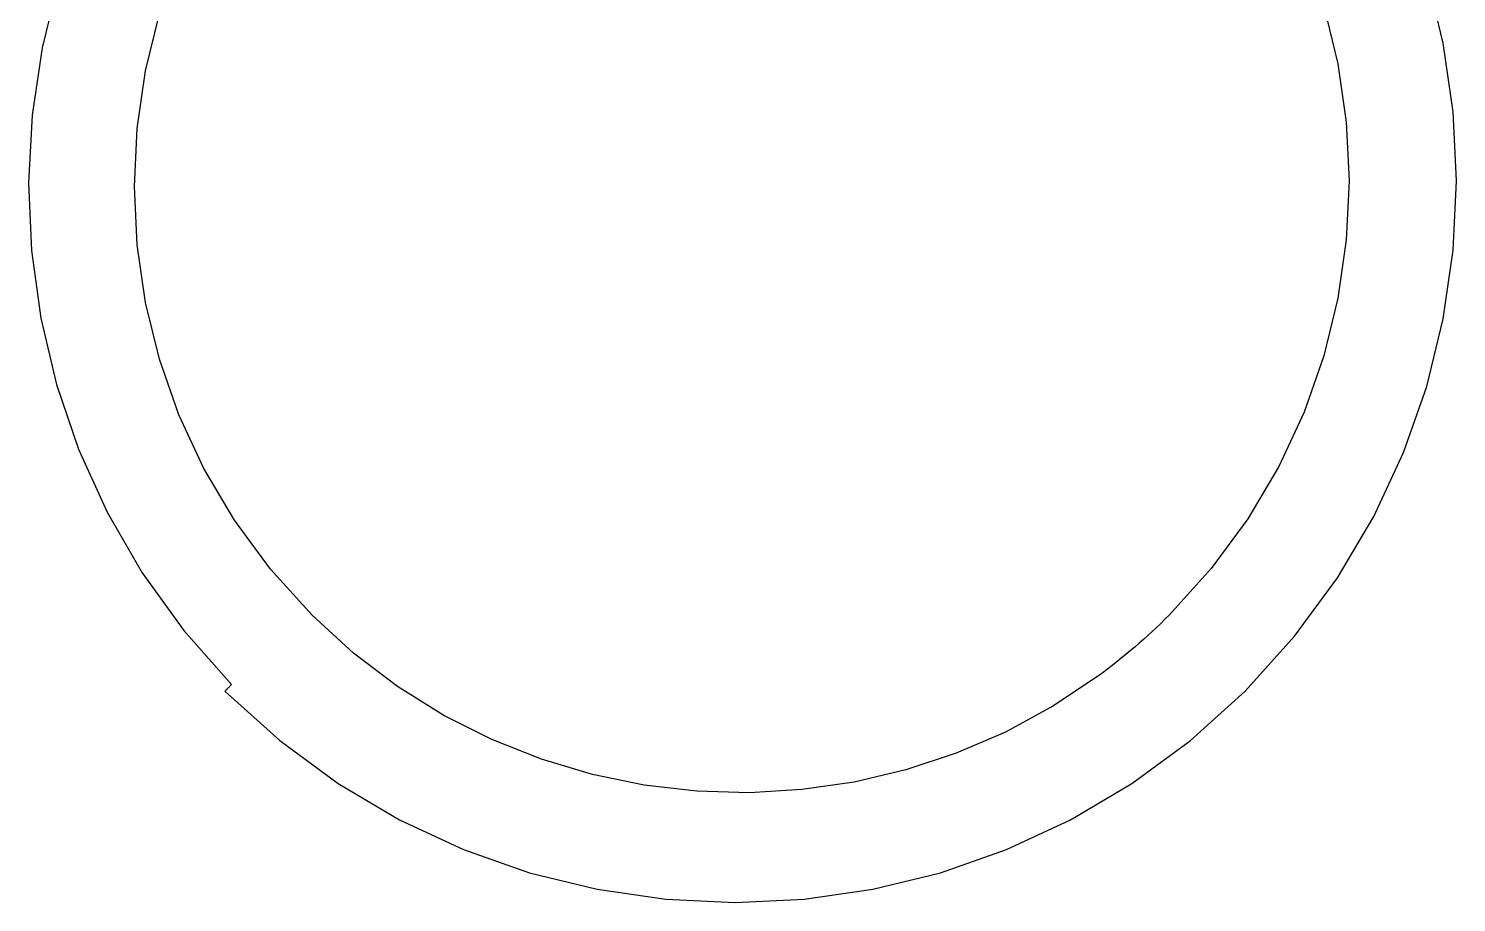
# Model space of a CAD drawing. Extents: x 0 to 97, y 13 to 122.
# Drawn here: x 7.4 to 96.7, y 12.8 to 67.5 of the extents above; entities that cross this region are included whole.
import ezdxf

# ---------------------------------------------------------------- set-up
doc = ezdxf.new("R2010")
doc.units = 0

msp = doc.modelspace()

# ---------------------------------------------------------------- linework, layer by layer
at = {"layer": 'Layer 1', "color": 4}
for p, q in [((95.836698, 66.550348), (94.804591, 70.777117)), ((9.265451, 70.401081), (8.239112, 66.259939)), ((88.365158, 68.864508), (89.24351, 65.266931)), ((14.711403, 64.821867), (15.57846, 68.373363)), ((8.239112, 66.259939), (7.614847, 62.055152)), ((96.455964, 62.259458), (95.836698, 66.550348)), ((89.24351, 65.266931), (89.77052, 61.614792)), ((14.19117, 61.216461), (14.711403, 64.821867)), ((7.614847, 62.055152), (7.392627, 57.817701)), ((89.77052, 61.614792), (89.946189, 57.935388)), ((96.662384, 57.936517), (96.455964, 62.259458)), ((14.017758, 57.584092), (14.19117, 61.216461)), ((7.392627, 57.817701), (7.572425, 53.578574)), ((14.19117, 53.951705), (14.017758, 57.584092)), ((89.946189, 57.935388), (89.77052, 54.256011)), ((96.455964, 53.613592), (96.662384, 57.936517)), ((7.572425, 53.578574), (8.154213, 49.368755)), ((14.711403, 50.346249), (14.19117, 53.951705)), ((89.77052, 54.256011), (89.24351, 50.603963)), ((95.836698, 49.32275), (96.455964, 53.613592)), ((15.57846, 46.794671), (14.711403, 50.346249)), ((89.24351, 50.603963), (88.365158, 47.006535)), ((8.154213, 49.368755), (9.137964, 45.219231)), ((94.804591, 45.096063), (95.836698, 49.32275)), ((16.792338, 43.323919), (15.57846, 46.794671)), ((88.365158, 47.006535), (87.135468, 43.491023)), ((9.137964, 45.219231), (10.523649, 41.160985)), ((93.359645, 40.9656), (94.804591, 45.096063)), ((18.353039, 39.960939), (16.792338, 43.323919)), ((87.135468, 43.491023), (85.554436, 40.084719)), ((10.523649, 41.160985), (12.311241, 37.225007)), ((91.501852, 36.963429), (93.359645, 40.9656)), ((20.260563, 36.732681), (18.353039, 39.960939)), ((85.554436, 40.084719), (83.622066, 36.814927)), ((12.311241, 37.225007), (14.500713, 33.442281)), ((22.514909, 33.666091), (20.260563, 36.732681)), ((83.622066, 36.814927), (81.338355, 33.708935)), ((89.231216, 33.121617), (91.501852, 36.963429)), ((14.500713, 33.442281), (17.092036, 29.843789)), ((25.116077, 30.788116), (22.514909, 33.666091)), ((81.338355, 33.708935), (78.703303, 30.794043)), ((86.54774, 29.472232), (89.231216, 33.121617)), ((27.713587, 28.418056), (25.116077, 30.788116)), ((78.440071, 30.533295), (78.175002, 30.27566)), ((78.703303, 30.794043), (78.440071, 30.533295)), ((17.092036, 29.843789), (20.085183, 26.460521)), ((77.368931, 29.521339), (77.096668, 29.276065)), ((77.639418, 29.769692), (77.368931, 29.521339)), ((77.908113, 30.021126), (77.639418, 29.769692)), ((78.175002, 30.27566), (77.908113, 30.021126)), ((83.451421, 26.047347), (86.54774, 29.472232)), ((76.546877, 28.79471), (76.269382, 28.558611)), ((76.822644, 29.033859), (76.546877, 28.79471)), ((77.096668, 29.276065), (76.822644, 29.033859)), ((30.467814, 26.332411), (27.713587, 28.418056)), ((75.426663, 27.868519), (75.1424, 27.644525)), ((75.709258, 28.095524), (75.426663, 27.868519)), ((75.990168, 28.325552), (75.709258, 28.095524)), ((76.269382, 28.558611), (75.990168, 28.325552)), ((74.279752, 26.990534), (71.431963, 25.095575)), ((74.568928, 27.205542), (74.279752, 26.990534)), ((74.856484, 27.423536), (74.568928, 27.205542)), ((75.1424, 27.644525), (74.856484, 27.423536)), ((19.695463, 26.073171), (19.669481, 26.047347)), ((19.669481, 26.047347), (23.095081, 22.95078)), ((19.721444, 26.098994), (19.695463, 26.073171)), ((19.747426, 26.124817), (19.721444, 26.098994)), ((19.773407, 26.150641), (19.747426, 26.124817)), ((19.799388, 26.176464), (19.773407, 26.150641)), ((19.82537, 26.202287), (19.799388, 26.176464)), ((19.851351, 26.228111), (19.82537, 26.202287)), ((19.877332, 26.253934), (19.851351, 26.228111)), ((19.903314, 26.279757), (19.877332, 26.253934)), ((19.929295, 26.305581), (19.903314, 26.279757)), ((19.955277, 26.331404), (19.929295, 26.305581)), ((19.981258, 26.357227), (19.955277, 26.331404)), ((20.007239, 26.383051), (19.981258, 26.357227)), ((20.033221, 26.408874), (20.007239, 26.383051)), ((20.059202, 26.434697), (20.033221, 26.408874)), ((20.085183, 26.460521), (20.059202, 26.434697)), ((33.358754, 24.53117), (30.467814, 26.332411)), ((80.026118, 22.95078), (83.451421, 26.047347)), ((71.431963, 25.095575), (68.460826, 23.484874)), ((36.366402, 23.014322), (33.358754, 24.53117)), ((68.460826, 23.484874), (65.386348, 22.158435)), ((23.095081, 22.95078), (26.745028, 20.267089)), ((39.470753, 21.781855), (36.366402, 23.014322)), ((76.376428, 20.267089), (80.026118, 22.95078)), ((42.651804, 20.833757), (39.470753, 21.781855)), ((65.386348, 22.158435), (62.228532, 21.116273)), ((45.889551, 20.170016), (42.651804, 20.833757)), ((62.228532, 21.116273), (59.007383, 20.358399)), ((26.745028, 20.267089), (30.587273, 17.996273)), ((49.163986, 19.790622), (45.889551, 20.170016)), ((52.455106, 19.695561), (49.163986, 19.790622)), ((55.742905, 19.884825), (52.455106, 19.695561)), ((59.007383, 20.358399), (55.742905, 19.884825)), ((72.534405, 17.996273), (76.376428, 20.267089)), ((30.587273, 17.996273), (34.58976, 16.13833)), ((68.532096, 16.13833), (72.534405, 17.996273)), ((34.58976, 16.13833), (38.720435, 14.693265)), ((64.401556, 14.693265), (68.532096, 16.13833)), ((38.720435, 14.693265), (42.947251, 13.661077)), ((60.174841, 13.661077), (64.401556, 14.693265)), ((42.947251, 13.661077), (47.238152, 13.041763)), ((55.883999, 13.041763), (60.174841, 13.661077)), ((47.238152, 13.041763), (51.561086, 12.835326)), ((51.561086, 12.835326), (55.883999, 13.041763))]:
    msp.add_line(p, q, dxfattribs=at)

doc.saveas('drawing.dxf')
